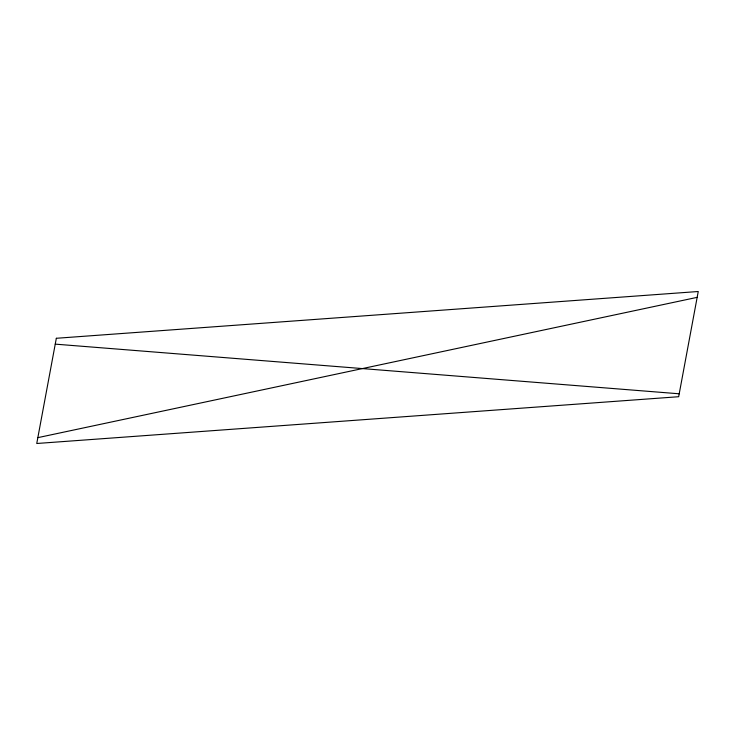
<?xml version="1.0" encoding="UTF-8"?>
<svg xmlns="http://www.w3.org/2000/svg" width="735" height="735" viewBox="0 0 735 735"><rect width="100%" height="100%" fill="white"/><g stroke="black" fill="none" stroke-linecap="round" stroke-linejoin="round"><path stroke-width="1.1" d="M37.834 437.647L697.166 297.353M55.244 344.136L679.213 393.795M56.329 338.284L36.75 443.49L678.671 396.716L698.25 291.51L56.329 338.284"/></g></svg>
